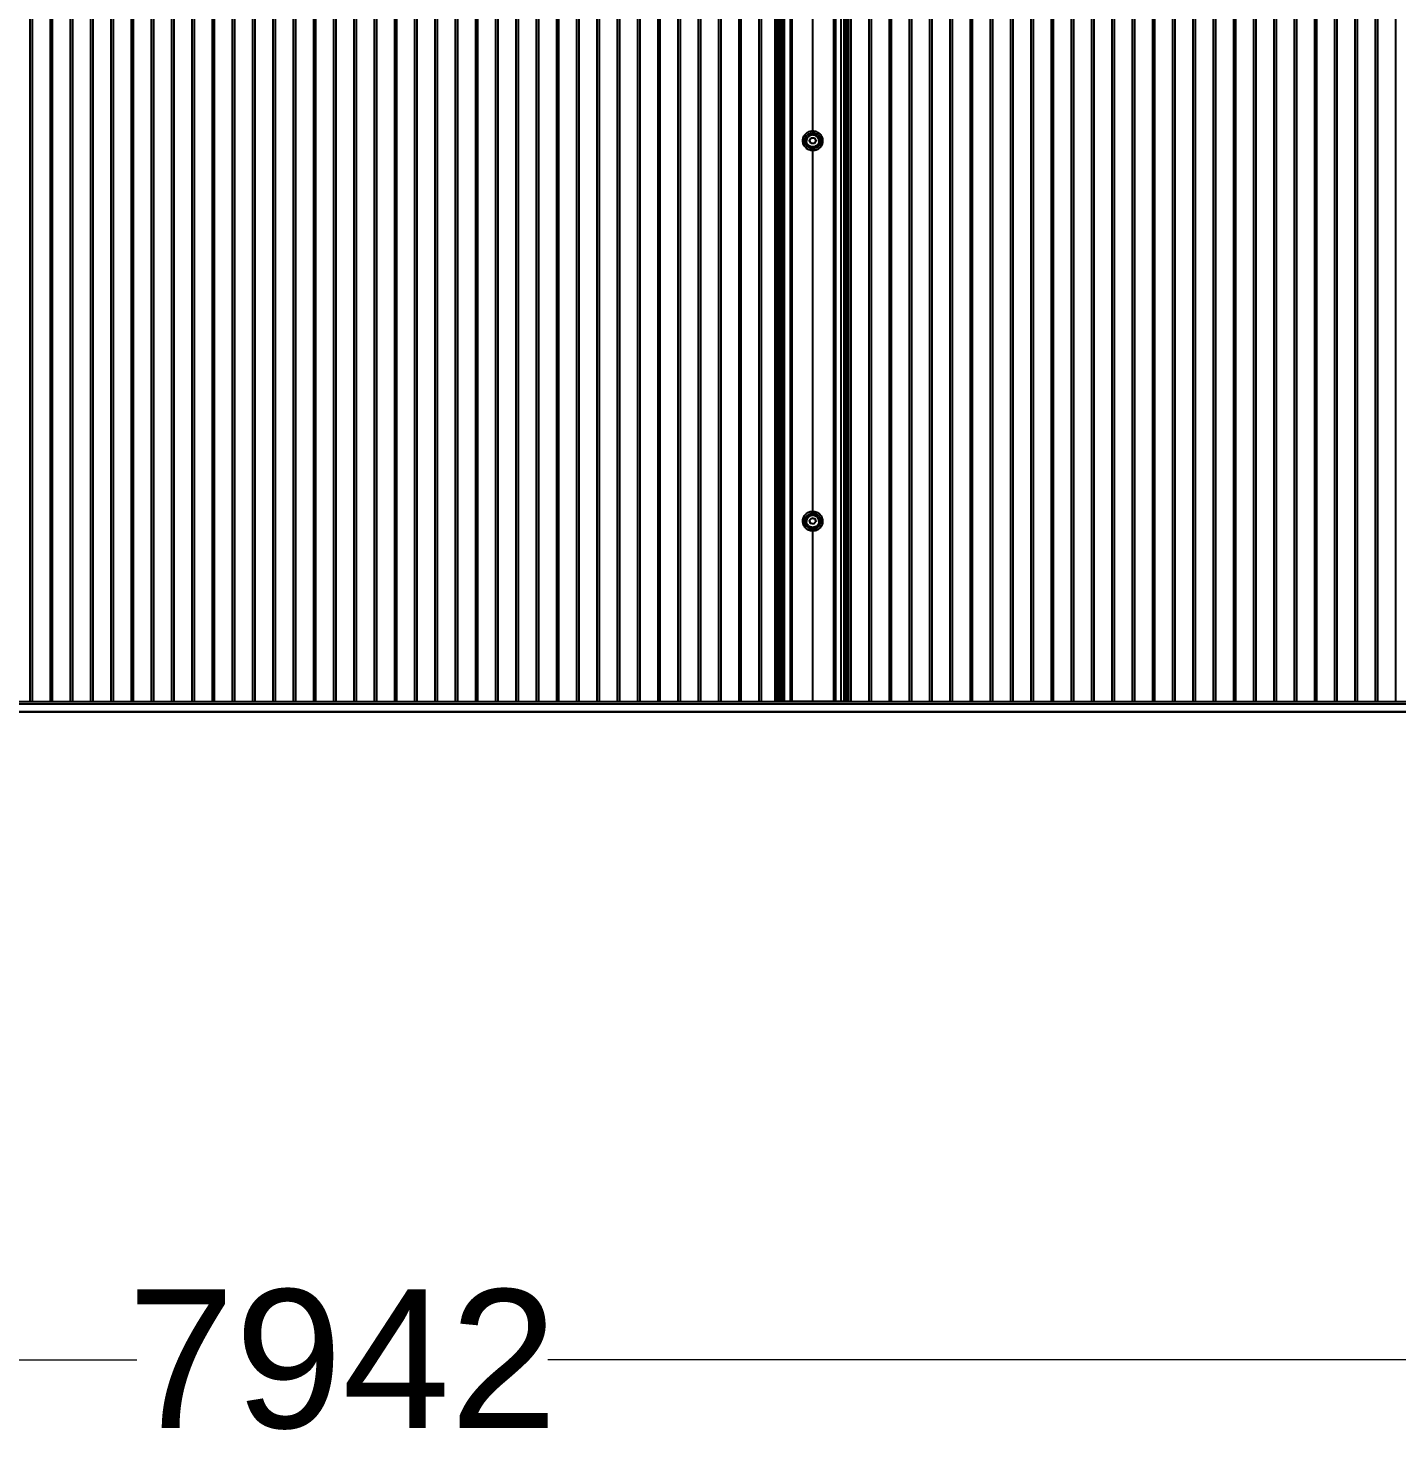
# Model space of a CAD drawing. Header units: millimetres. Extents: x 4625 to 14334, y 16216 to 31562.
# Drawn here: x 9480 to 10696, y 26223 to 27486 of the extents above; entities that cross this region are included whole.
import ezdxf

# ---------------------------------------------------------------- set-up
doc = ezdxf.new("R2010")
doc.units = ezdxf.units.MM
doc.header["$LTSCALE"] = 3
doc.layers.add('Default', color=7, linetype='Continuous')
doc.styles.get("Standard").update_dxf_attribs({"font": 'arial.ttf'})
doc.dimstyles.new('MATEUSZ', dxfattribs={"dimtxt": 35, "dimasz": 16, "dimexe": 0.18, "dimexo": 0.0625, "dimgap": 0.09, "dimtad": 0, "dimdec": 0, "dimdsep": 46, "dimtxsty": 'Standard', "dimblk": 'DOT', "dimcen": 0.09, "dimse1": 1, "dimse2": 1, "dimadec": 0, "dimazin": 0, "dimtfac": 1, "dimtdec": 0, "dimtofl": 0, "dimtmove": 0, "dimatfit": 3, "dimfxl": 1, "dimtolj": 1, "dimtzin": 0, "dimlwd": 9, "dimlwe": 9, "dimarcsym": 0})

# ---------------------------------------------------------------- blocks, each defined once
blk = doc.blocks.new('_Dot')
at = {"color": 0, "linetype": 'ByBlock', "lineweight": -2}
blk.add_line((-0.5, 0), (-1, 0), dxfattribs=at)
at = {"color": 0, "linetype": 'ByBlock', "const_width": 0.5}
blk.add_lwpolyline([(-0.25, 0, 1), (0.25, 0, 1)], format="xyb", close=True, dxfattribs=at)
blk = doc.blocks.new('*D31')
at = {"color": 0, "lineweight": 9, "transparency": 16777216}
for p, q in [((5803.9, 26303.4), (9576.2, 26303.4)), ((13713.7, 26303.4), (9941.4, 26303.4))]:
    blk.add_line(p, q, dxfattribs=at)
at = {"layer": 'Defpoints', "color": 0, "transparency": 16777216}
for p in [(5787.9, 28730), (13729.7, 28730), (13729.7, 26303.4)]:
    blk.add_point(p, dxfattribs=at)
at = {"color": 0, "lineweight": 9, "transparency": 16777216, "xscale": 16, "yscale": 16, "zscale": 16, "rotation": 180}
blk.add_blockref('_Dot', (5787.9, 26303.4), dxfattribs=at)
at = {"color": 0, "lineweight": 9, "transparency": 16777216, "xscale": 16, "yscale": 16, "zscale": 16}
blk.add_blockref('_Dot', (13729.7, 26303.4), dxfattribs=at)
at = {"color": 0, "transparency": 16777216, "insert": (9758.8, 26303.4), "char_height": 123, "attachment_point": 5}
blk.add_mtext('\\A1;7942', dxfattribs=at)

msp = doc.modelspace()

# ---------------------------------------------------------------- linework, layer by layer
at = {"layer": 'Default'}
for p, q in [((9481, 28706.8), (9481, 26887.3)), ((9483, 28706.8), (9483, 26887.3)), ((9499, 28706.8), (9499, 26887.3)), ((9501, 28706.8), (9501, 26887.3)), ((9517, 28706.8), (9517, 26887.3)), ((9519, 28706.8), (9519, 26887.3)), ((9535, 28706.8), (9535, 26887.3)), ((9537, 28706.8), (9537, 26887.3)), ((9553, 28706.8), (9553, 26887.3)), ((9555, 28706.8), (9555, 26887.3)), ((9571, 28706.8), (9571, 26887.3)), ((9573, 28706.8), (9573, 26887.3)), ((9589, 28706.8), (9589, 26887.3)), ((9591, 28706.8), (9591, 26887.3)), ((9607, 28706.8), (9607, 26887.3)), ((9609, 28706.8), (9609, 26887.3)), ((9625, 28706.8), (9625, 26887.3)), ((9627, 28706.8), (9627, 26887.3)), ((9643, 28706.8), (9643, 26887.3)), ((9645, 28706.8), (9645, 26887.3)), ((9661, 28706.8), (9661, 26887.3)), ((9663, 28706.8), (9663, 26887.3)), ((9679, 28706.8), (9679, 26887.3)), ((9681, 28706.8), (9681, 26887.3)), ((9697, 28706.8), (9697, 26887.3)), ((9699, 28706.8), (9699, 26887.3)), ((9715, 28706.8), (9715, 26887.3)), ((9717, 28706.8), (9717, 26887.3)), ((9733, 28706.8), (9733, 26887.3)), ((9735, 28706.8), (9735, 26887.3)), ((9751, 28706.8), (9751, 26887.3)), ((9753, 28706.8), (9753, 26887.3)), ((9769, 28706.8), (9769, 26887.3)), ((9771, 28706.8), (9771, 26887.3)), ((9787, 28706.8), (9787, 26887.3)), ((9789, 28706.8), (9789, 26887.3)), ((9805, 28706.8), (9805, 26887.3)), ((9807, 28706.8), (9807, 26887.3)), ((9823, 28706.8), (9823, 26887.3)), ((9825, 28706.8), (9825, 26887.3)), ((9841, 28706.8), (9841, 26887.3)), ((9843, 28706.8), (9843, 26887.3)), ((9859, 28706.8), (9859, 26887.3)), ((9861, 28706.8), (9861, 26887.3)), ((9877, 28706.8), (9877, 26887.3)), ((9879, 28706.8), (9879, 26887.3)), ((9895, 28706.8), (9895, 26887.3)), ((9897, 28706.8), (9897, 26887.3)), ((9913, 28706.8), (9913, 26887.3)), ((9915, 28706.8), (9915, 26887.3)), ((9931, 28706.8), (9931, 26887.3)), ((9933, 28706.8), (9933, 26887.3)), ((9949, 28706.8), (9949, 26887.3)), ((9951, 28706.8), (9951, 26887.3)), ((9967, 28706.8), (9967, 26887.3)), ((9969, 28706.8), (9969, 26887.3)), ((9985, 28706.8), (9985, 26887.3)), ((9987, 28706.8), (9987, 26887.3)), ((10003, 28706.8), (10003, 26887.3)), ((10005, 28706.8), (10005, 26887.3)), ((10021, 28706.8), (10021, 26887.3)), ((10023, 28706.8), (10023, 26887.3)), ((10039, 28706.8), (10039, 26887.3)), ((10041, 28706.8), (10041, 26887.3)), ((10057, 28706.8), (10057, 26887.3)), ((10059, 28706.8), (10059, 26887.3)), ((10075, 28706.8), (10075, 26887.3)), ((10077, 28706.8), (10077, 26887.3)), ((10093, 28706.8), (10093, 26887.3)), ((10095, 28706.8), (10095, 26887.3)), ((10111, 28706.8), (10111, 26887.3)), ((10113, 28706.8), (10113, 26887.3)), ((10129, 28706.8), (10129, 26887.3)), ((10131, 28706.8), (10131, 26887.3)), ((10143.3, 26887.4), (10143.3, 28706.9)), ((10145.3, 26887.8), (10145.3, 28707.4)), ((10146.8, 28707.8), (10146.8, 26888.3)), ((10146.9, 26888), (10146.9, 28707.5)), ((10147.6, 28707.9), (10147.6, 26888.3)), ((10148.6, 28707.7), (10148.6, 26888.2)), ((10148.6, 28707.5), (10148.6, 26888)), ((10149.1, 28707.5), (10149.1, 26887.9)), ((10149.3, 26888), (10149.3, 28707.5)), ((10150.3, 26888), (10150.3, 28707.5)), ((10151.8, 26888.1), (10151.8, 28707.6)), ((10156.6, 28707.8), (10156.6, 26888.3)), ((10158.3, 28707.8), (10158.3, 26888.3)), ((10195.3, 28707.8), (10195.3, 26888.3)), ((10197.1, 28707.8), (10197.1, 26888.3)), ((10201.8, 28707.6), (10201.8, 26888.1)), ((10204.3, 28707.5), (10204.3, 26888)), ((10205.1, 28707.7), (10205.1, 26888.2)), ((10205.1, 28707.5), (10205.1, 26888)), ((10206, 28707.9), (10206, 26888.3)), ((10206.7, 28707.5), (10206.7, 26888)), ((10206.8, 28707.8), (10206.8, 26888.3)), ((10208.3, 28707.4), (10208.3, 26887.8)), ((10210.3, 28706.9), (10210.3, 26887.4)), ((10210.6, 28706.8), (10210.6, 26887.3)), ((10226.6, 28706.8), (10226.6, 26887.3)), ((10228.6, 28706.8), (10228.6, 26887.3)), ((10244.6, 28706.8), (10244.6, 26887.3)), ((10246.6, 28706.8), (10246.6, 26887.3)), ((10262.6, 28706.8), (10262.6, 26887.3)), ((10264.6, 28706.8), (10264.6, 26887.3)), ((10280.6, 28706.8), (10280.6, 26887.3)), ((10282.6, 28706.8), (10282.6, 26887.3)), ((10298.6, 28706.8), (10298.6, 26887.3)), ((10300.6, 28706.8), (10300.6, 26887.3)), ((10316.6, 28706.8), (10316.6, 26887.3)), ((10318.6, 28706.8), (10318.6, 26887.3)), ((10334.6, 28706.8), (10334.6, 26887.3)), ((10336.6, 28706.8), (10336.6, 26887.3)), ((10352.6, 28706.8), (10352.6, 26887.3)), ((10354.6, 28706.8), (10354.6, 26887.3)), ((10370.6, 28706.8), (10370.6, 26887.3)), ((10372.6, 28706.8), (10372.6, 26887.3)), ((10388.6, 28706.8), (10388.6, 26887.3)), ((10390.6, 28706.8), (10390.6, 26887.3)), ((10406.6, 28706.8), (10406.6, 26887.3)), ((10408.6, 28706.8), (10408.6, 26887.3)), ((10424.6, 28706.8), (10424.6, 26887.3)), ((10426.6, 28706.8), (10426.6, 26887.3)), ((10442.6, 28706.8), (10442.6, 26887.3)), ((10444.6, 28706.8), (10444.6, 26887.3)), ((10460.6, 28706.8), (10460.6, 26887.3)), ((10462.6, 28706.8), (10462.6, 26887.3)), ((10478.6, 28706.8), (10478.6, 26887.3)), ((10480.6, 28706.8), (10480.6, 26887.3)), ((10496.6, 28706.8), (10496.6, 26887.3)), ((10498.6, 28706.8), (10498.6, 26887.3)), ((10514.6, 28706.8), (10514.6, 26887.3)), ((10516.6, 28706.8), (10516.6, 26887.3)), ((10532.6, 28706.8), (10532.6, 26887.3)), ((10534.6, 28706.8), (10534.6, 26887.3)), ((10550.6, 28706.8), (10550.6, 26887.3)), ((10552.6, 28706.8), (10552.6, 26887.3)), ((10568.6, 28706.8), (10568.6, 26887.3)), ((10570.6, 28706.8), (10570.6, 26887.3)), ((10586.6, 28706.8), (10586.6, 26887.3)), ((10588.6, 28706.8), (10588.6, 26887.3)), ((10604.6, 28706.8), (10604.6, 26887.3)), ((10606.6, 28706.8), (10606.6, 26887.3)), ((10622.6, 28706.8), (10622.6, 26887.3)), ((10624.6, 28706.8), (10624.6, 26887.3)), ((10640.6, 28706.8), (10640.6, 26887.3)), ((10642.6, 28706.8), (10642.6, 26887.3)), ((10658.6, 28706.8), (10658.6, 26887.3)), ((10660.6, 28706.8), (10660.6, 26887.3)), ((10676.6, 28706.8), (10676.6, 26887.3)), ((10678.6, 28706.8), (10678.6, 26887.3)), ((10694.6, 28706.8), (10694.6, 26887.3)), ((10176.8, 27391.6), (10176.8, 27718.5)), ((10173.9, 27386.2), (10175.4, 27388.7)), ((10175.4, 27388.7), (10178.3, 27388.7)), ((10178.3, 27388.7), (10179.7, 27386.2)), ((10175.4, 27383.7), (10173.9, 27386.2)), ((10176.8, 27053.6), (10176.8, 27380.6)), ((10179.7, 27386.2), (10178.3, 27383.7)), ((10174, 27048.9), (10176, 27051)), ((10174.8, 27046.1), (10174, 27048.9)), ((10177.7, 27045.5), (10174.8, 27046.1)), ((10176, 27051), (10176, 27051.2)), ((10176, 27051), (10178.8, 27050.3)), ((10178.8, 27050.3), (10179.6, 27047.6)), ((10179.6, 27047.6), (10179.6, 27047.8)), ((10176.8, 26888.5), (10176.8, 27042.7)), ((8508.3, 26888), (11009.3, 26888)), ((8508.3, 26886), (11009.3, 26886)), ((10981.3, 26878.9), (8537.1, 26878.9)), ((8537.3, 26878.9), (10981, 26878.9))]:
    msp.add_line(p, q, dxfattribs=at)
for points in [[(10176.8, 27377.4, 0), (10176, 27377.5, 0), (10175.2, 27377.6, 0), (10174.4, 27377.8, 0), (10173.6, 27378, 0), (10172.8, 27378.4, 0), (10172, 27378.9, 0), (10171.3, 27379.4, 0), (10170.6, 27380, 0), (10170, 27380.7, 0), (10169.5, 27381.4, 0), (10169, 27382.2, 0), (10168.7, 27382.9, 0), (10168.4, 27383.8, 0), (10168.2, 27384.6, 0), (10168.1, 27385.4, 0), (10168.1, 27386.2, 0), (10168.1, 27386.9, 0), (10168.2, 27387.7, 0), (10168.4, 27388.6, 0), (10168.7, 27389.4, 0), (10169, 27390.2, 0), (10169.5, 27390.9, 0), (10170, 27391.7, 0), (10170.6, 27392.3, 0), (10171.3, 27392.9, 0), (10172, 27393.5, 0), (10172.8, 27393.9, 0), (10173.6, 27394.3, 0), (10174.4, 27394.6, 0), (10175.2, 27394.7, 0), (10176, 27394.9, 0), (10176.8, 27394.9, 0), (10177.6, 27394.9, 0), (10178.4, 27394.7, 0), (10179.2, 27394.6, 0), (10180, 27394.3, 0), (10180.8, 27393.9, 0), (10181.6, 27393.5, 0), (10182.3, 27392.9, 0), (10183, 27392.3, 0), (10183.6, 27391.7, 0), (10184.1, 27390.9, 0), (10184.6, 27390.2, 0), (10184.9, 27389.4, 0), (10185.2, 27388.6, 0), (10185.4, 27387.7, 0), (10185.5, 27386.9, 0), (10185.6, 27386.2, 0), (10185.5, 27385.4, 0), (10185.4, 27384.6, 0), (10185.2, 27383.8, 0), (10184.9, 27382.9, 0), (10184.6, 27382.2, 0), (10184.1, 27381.4, 0), (10183.6, 27380.7, 0), (10183, 27380, 0), (10182.3, 27379.4, 0), (10181.6, 27378.9, 0), (10180.8, 27378.4, 0), (10180, 27378, 0), (10179.2, 27377.8, 0), (10178.4, 27377.6, 0), (10177.6, 27377.5, 0)], [(10176.8, 27379.2, 0), (10176.2, 27379.2, 0), (10175.5, 27379.3, 0), (10174.9, 27379.4, 0), (10174.2, 27379.7, 0), (10173.6, 27380, 0), (10173, 27380.3, 0), (10172.4, 27380.7, 0), (10171.9, 27381.2, 0), (10171.4, 27381.8, 0), (10170.9, 27382.3, 0), (10170.6, 27383, 0), (10170.3, 27383.6, 0), (10170.1, 27384.2, 0), (10169.9, 27384.9, 0), (10169.8, 27385.5, 0), (10169.8, 27386.2, 0), (10169.8, 27386.8, 0), (10169.9, 27387.4, 0), (10170.1, 27388.1, 0), (10170.3, 27388.7, 0), (10170.6, 27389.4, 0), (10170.9, 27390, 0), (10171.4, 27390.6, 0), (10171.9, 27391.1, 0), (10172.4, 27391.6, 0), (10173, 27392, 0), (10173.6, 27392.4, 0), (10174.2, 27392.7, 0), (10174.9, 27392.9, 0), (10175.5, 27393, 0), (10176.2, 27393.1, 0), (10176.8, 27393.1, 0), (10177.4, 27393.1, 0), (10178.1, 27393, 0), (10178.7, 27392.9, 0), (10179.4, 27392.7, 0), (10180, 27392.4, 0), (10180.6, 27392, 0), (10181.2, 27391.6, 0), (10181.8, 27391.1, 0), (10182.2, 27390.6, 0), (10182.7, 27390, 0), (10183, 27389.4, 0), (10183.3, 27388.7, 0), (10183.5, 27388.1, 0), (10183.7, 27387.4, 0), (10183.8, 27386.8, 0), (10183.8, 27386.2, 0), (10183.8, 27385.5, 0), (10183.7, 27384.9, 0), (10183.5, 27384.2, 0), (10183.3, 27383.6, 0), (10183, 27383, 0), (10182.7, 27382.3, 0), (10182.2, 27381.8, 0), (10181.8, 27381.2, 0), (10181.2, 27380.7, 0), (10180.6, 27380.3, 0), (10180, 27380, 0), (10179.4, 27379.7, 0), (10178.7, 27379.4, 0), (10178.1, 27379.3, 0), (10177.4, 27379.2, 0)], [(10178.8, 27056.7, 0), (10179.5, 27056.5, 0), (10180.3, 27056.2, 0), (10181, 27055.9, 0), (10181.8, 27055.4, 0), (10182.5, 27054.9, 0), (10183.1, 27054.3, 0), (10183.7, 27053.6, 0), (10184.2, 27052.9, 0), (10184.7, 27052.1, 0), (10185, 27051.3, 0), (10185.3, 27050.4, 0), (10185.5, 27049.6, 0), (10185.5, 27048.7, 0), (10185.5, 27047.9, 0), (10185.5, 27047.1, 0), (10185.3, 27046.3, 0), (10185.1, 27045.5, 0), (10184.8, 27044.8, 0), (10184.5, 27044, 0), (10184, 27043.3, 0), (10183.5, 27042.6, 0), (10182.9, 27041.9, 0), (10182.2, 27041.4, 0), (10181.5, 27040.8, 0), (10180.7, 27040.4, 0), (10179.8, 27040, 0), (10179, 27039.8, 0), (10178.1, 27039.6, 0), (10177.3, 27039.5, 0), (10176.4, 27039.5, 0), (10175.6, 27039.6, 0), (10174.9, 27039.7, 0), (10174.1, 27039.9, 0), (10173.3, 27040.2, 0), (10172.6, 27040.6, 0), (10171.9, 27041, 0), (10171.2, 27041.6, 0), (10170.5, 27042.2, 0), (10169.9, 27042.9, 0), (10169.4, 27043.6, 0), (10169, 27044.4, 0), (10168.6, 27045.2, 0), (10168.3, 27046.1, 0), (10168.2, 27046.9, 0), (10168.1, 27047.8, 0), (10168.1, 27048.6, 0), (10168.1, 27049.4, 0), (10168.3, 27050.2, 0), (10168.5, 27050.9, 0), (10168.8, 27051.7, 0), (10169.1, 27052.4, 0), (10169.6, 27053.2, 0), (10170.1, 27053.9, 0), (10170.7, 27054.5, 0), (10171.4, 27055.1, 0), (10172.2, 27055.6, 0), (10172.9, 27056.1, 0), (10173.8, 27056.4, 0), (10174.6, 27056.7, 0), (10175.5, 27056.9, 0), (10176.3, 27057, 0), (10177.2, 27057, 0), (10178, 27056.9, 0)], [(10178.4, 27055, 0), (10179, 27054.9, 0), (10179.6, 27054.6, 0), (10180.2, 27054.4, 0), (10180.8, 27054, 0), (10181.3, 27053.6, 0), (10181.8, 27053.1, 0), (10182.3, 27052.5, 0), (10182.7, 27051.9, 0), (10183.1, 27051.3, 0), (10183.4, 27050.7, 0), (10183.6, 27050, 0), (10183.7, 27049.3, 0), (10183.8, 27048.6, 0), (10183.8, 27047.9, 0), (10183.7, 27047.3, 0), (10183.6, 27046.7, 0), (10183.5, 27046.1, 0), (10183.2, 27045.5, 0), (10182.9, 27044.9, 0), (10182.6, 27044.3, 0), (10182.2, 27043.7, 0), (10181.7, 27043.2, 0), (10181.1, 27042.7, 0), (10180.5, 27042.3, 0), (10179.9, 27042, 0), (10179.2, 27041.7, 0), (10178.6, 27041.5, 0), (10177.9, 27041.3, 0), (10177.2, 27041.3, 0), (10176.5, 27041.3, 0), (10175.9, 27041.3, 0), (10175.2, 27041.4, 0), (10174.6, 27041.6, 0), (10174, 27041.8, 0), (10173.4, 27042.1, 0), (10172.8, 27042.5, 0), (10172.3, 27042.9, 0), (10171.8, 27043.4, 0), (10171.3, 27043.9, 0), (10170.9, 27044.5, 0), (10170.5, 27045.2, 0), (10170.2, 27045.8, 0), (10170, 27046.5, 0), (10169.9, 27047.2, 0), (10169.8, 27047.9, 0), (10169.8, 27048.5, 0), (10169.9, 27049.2, 0), (10170, 27049.8, 0), (10170.2, 27050.4, 0), (10170.4, 27051, 0), (10170.7, 27051.6, 0), (10171, 27052.2, 0), (10171.5, 27052.7, 0), (10172, 27053.3, 0), (10172.5, 27053.7, 0), (10173.1, 27054.1, 0), (10173.7, 27054.5, 0), (10174.4, 27054.8, 0), (10175.1, 27055, 0), (10175.7, 27055.1, 0), (10176.4, 27055.2, 0), (10177.1, 27055.2, 0), (10177.7, 27055.2, 0)]]:
    msp.add_polyline3d(points, close=True, dxfattribs=at)
for points in [[(10176.8, 27377.3, 0), (10175.7, 27377.4, 0), (10174.5, 27377.7, 0), (10173.4, 27378.1, 0), (10172.2, 27378.6, 0), (10171.2, 27379.4, 0), (10170.3, 27380.3, 0), (10169.5, 27381.3, 0), (10168.9, 27382.4, 0), (10168.4, 27383.5, 0), (10168.2, 27384.7, 0), (10168.1, 27385.8, 0), (10168.1, 27386.9, 0), (10168.3, 27388.1, 0), (10168.7, 27389.3, 0), (10169.2, 27390.4, 0), (10169.9, 27391.4, 0)], [(10171.3, 27386.1, 0), (10171.3, 27386.6, 0), (10171.4, 27387.1, 0), (10171.5, 27387.7, 0), (10171.7, 27388.2, 0), (10172, 27388.7, 0), (10172.2, 27389.1, 0), (10172.6, 27389.6, 0), (10172.9, 27390, 0), (10173.3, 27390.3, 0), (10173.7, 27390.6, 0), (10174.2, 27390.9, 0), (10174.7, 27391.1, 0), (10175.2, 27391.3, 0), (10175.7, 27391.5, 0), (10176.3, 27391.5, 0), (10176.8, 27391.6, 0)], [(10182.3, 27385.9, 0), (10182.3, 27386.5, 0), (10182.2, 27387, 0), (10182.1, 27387.5, 0), (10181.9, 27388, 0), (10181.7, 27388.5, 0), (10181.4, 27389, 0), (10181, 27389.4, 0), (10180.7, 27389.8, 0), (10180.3, 27390.2, 0), (10179.9, 27390.5, 0), (10179.4, 27390.8, 0), (10178.9, 27391, 0), (10178.4, 27391.2, 0), (10177.9, 27391.3, 0), (10177.3, 27391.4, 0), (10176.8, 27391.4, 0), (10176.3, 27391.4, 0), (10175.7, 27391.3, 0), (10175.2, 27391.2, 0), (10174.7, 27391, 0), (10174.2, 27390.8, 0), (10173.7, 27390.5, 0), (10173.3, 27390.2, 0), (10172.9, 27389.8, 0), (10172.6, 27389.4, 0), (10172.2, 27389, 0), (10172, 27388.5, 0), (10171.7, 27388, 0), (10171.5, 27387.5, 0), (10171.4, 27387, 0), (10171.3, 27386.5, 0), (10171.3, 27385.9, 0)], [(10173.9, 27386.3, 0), (10175.4, 27388.8, 0)], [(10175.4, 27388.8, 0), (10178.3, 27388.8, 0)], [(10176.8, 27391.6, 0), (10177.3, 27391.5, 0), (10177.9, 27391.5, 0), (10178.4, 27391.3, 0), (10178.9, 27391.1, 0), (10179.4, 27390.9, 0), (10179.9, 27390.6, 0), (10180.3, 27390.3, 0), (10180.7, 27390, 0), (10181, 27389.6, 0), (10181.4, 27389.1, 0), (10181.7, 27388.7, 0), (10181.9, 27388.2, 0), (10182.1, 27387.7, 0), (10182.2, 27387.1, 0), (10182.3, 27386.6, 0), (10182.3, 27386.1, 0)], [(10184.8, 27389.6, 0), (10185.2, 27388.6, 0), (10185.4, 27387.5, 0), (10185.5, 27386.5, 0), (10185.5, 27385.5, 0), (10185.4, 27384.5, 0), (10185.2, 27383.5, 0), (10184.8, 27382.4, 0), (10184.2, 27381.4, 0), (10183.6, 27380.5, 0), (10182.8, 27379.7, 0), (10181.9, 27379, 0), (10180.9, 27378.4, 0), (10179.9, 27377.9, 0), (10178.8, 27377.6, 0), (10177.8, 27377.4, 0), (10176.8, 27377.3, 0)], [(10178.3, 27388.8, 0), (10179.7, 27386.3, 0)], [(10176.8, 27380.6, 0), (10176.3, 27380.6, 0), (10175.7, 27380.7, 0), (10175.2, 27380.8, 0), (10174.7, 27381, 0), (10174.2, 27381.2, 0), (10173.7, 27381.5, 0), (10173.3, 27381.8, 0), (10172.9, 27382.2, 0), (10172.6, 27382.6, 0), (10172.2, 27383, 0), (10172, 27383.5, 0), (10171.7, 27384, 0), (10171.5, 27384.5, 0), (10171.4, 27385, 0), (10171.3, 27385.5, 0), (10171.3, 27386.1, 0)], [(10175.4, 27383.8, 0), (10173.9, 27386.3, 0)], [(10178.3, 27383.8, 0), (10175.4, 27383.8, 0)], [(10182.3, 27386.1, 0), (10182.3, 27385.5, 0), (10182.2, 27385, 0), (10182.1, 27384.5, 0), (10181.9, 27384, 0), (10181.7, 27383.5, 0), (10181.4, 27383, 0), (10181, 27382.6, 0), (10180.7, 27382.2, 0), (10180.3, 27381.8, 0), (10179.9, 27381.5, 0), (10179.4, 27381.2, 0), (10178.9, 27381, 0), (10178.4, 27380.8, 0), (10177.9, 27380.7, 0), (10177.3, 27380.6, 0), (10176.8, 27380.6, 0)], [(10179.7, 27386.3, 0), (10178.3, 27383.8, 0)], [(10185.5, 27049.5, 0), (10185.6, 27048.4, 0), (10185.5, 27047.4, 0), (10185.4, 27046.4, 0), (10185.1, 27045.5, 0), (10184.8, 27044.5, 0), (10184.3, 27043.6, 0), (10183.6, 27042.7, 0), (10182.9, 27041.9, 0), (10182, 27041.2, 0), (10181.1, 27040.5, 0), (10180.1, 27040.1, 0), (10179, 27039.7, 0), (10178, 27039.5, 0), (10176.9, 27039.4, 0), (10175.9, 27039.5, 0), (10174.9, 27039.6, 0), (10173.9, 27039.9, 0), (10173, 27040.3, 0), (10172.1, 27040.8, 0), (10171.2, 27041.5, 0), (10170.4, 27042.2, 0), (10169.7, 27043.1, 0), (10169.1, 27044.1, 0), (10168.6, 27045.1, 0), (10168.3, 27046.1, 0), (10168.1, 27047.2, 0), (10168.1, 27048.3, 0), (10168.1, 27049.3, 0), (10168.3, 27050.3, 0), (10168.6, 27051.2, 0), (10169, 27052.1, 0), (10169.6, 27053.1, 0)], [(10171.3, 27048.1, 0), (10171.3, 27048.7, 0), (10171.4, 27049.2, 0), (10171.5, 27049.7, 0), (10171.7, 27050.2, 0), (10172, 27050.7, 0), (10172.2, 27051.2, 0), (10172.6, 27051.6, 0), (10172.9, 27052, 0), (10173.3, 27052.4, 0), (10173.7, 27052.7, 0), (10174.2, 27053, 0), (10174.7, 27053.2, 0), (10175.2, 27053.4, 0), (10175.7, 27053.5, 0), (10176.3, 27053.6, 0), (10176.8, 27053.6, 0)], [(10182.3, 27048, 0), (10182.3, 27048.5, 0), (10182.2, 27049.1, 0), (10182.1, 27049.6, 0), (10181.9, 27050.1, 0), (10181.7, 27050.6, 0), (10181.4, 27051.1, 0), (10181, 27051.5, 0), (10180.7, 27051.9, 0), (10180.3, 27052.2, 0), (10179.9, 27052.6, 0), (10179.4, 27052.8, 0), (10178.9, 27053.1, 0), (10178.4, 27053.3, 0), (10177.9, 27053.4, 0), (10177.3, 27053.5, 0), (10176.8, 27053.5, 0), (10176.3, 27053.5, 0), (10175.7, 27053.4, 0), (10175.2, 27053.3, 0), (10174.7, 27053.1, 0), (10174.2, 27052.8, 0), (10173.7, 27052.6, 0), (10173.3, 27052.2, 0), (10172.9, 27051.9, 0), (10172.6, 27051.5, 0), (10172.2, 27051.1, 0), (10172, 27050.6, 0), (10171.7, 27050.1, 0), (10171.5, 27049.6, 0), (10171.4, 27049.1, 0), (10171.3, 27048.5, 0), (10171.3, 27048, 0)], [(10176.8, 27042.7, 0), (10176.3, 27042.7, 0), (10175.7, 27042.8, 0), (10175.2, 27042.9, 0), (10174.7, 27043.1, 0), (10174.2, 27043.3, 0), (10173.7, 27043.6, 0), (10173.3, 27043.9, 0), (10172.9, 27044.3, 0), (10172.6, 27044.7, 0), (10172.2, 27045.1, 0), (10172, 27045.6, 0), (10171.7, 27046, 0), (10171.5, 27046.6, 0), (10171.4, 27047.1, 0), (10171.3, 27047.6, 0), (10171.3, 27048.1, 0)], [(10174, 27049.1, 0), (10176, 27051.2, 0)], [(10174.8, 27046.3, 0), (10174, 27049.1, 0)], [(10177.7, 27045.7, 0), (10174.8, 27046.3, 0)], [(10176, 27051.2, 0), (10178.8, 27050.5, 0)], [(10176.8, 27053.6, 0), (10177.3, 27053.6, 0), (10177.9, 27053.5, 0), (10178.4, 27053.4, 0), (10178.9, 27053.2, 0), (10179.4, 27053, 0), (10179.9, 27052.7, 0), (10180.3, 27052.4, 0), (10180.7, 27052, 0), (10181, 27051.6, 0), (10181.4, 27051.2, 0), (10181.7, 27050.7, 0), (10181.9, 27050.2, 0), (10182.1, 27049.7, 0), (10182.2, 27049.2, 0), (10182.3, 27048.7, 0), (10182.3, 27048.1, 0)], [(10182.3, 27048.1, 0), (10182.3, 27047.6, 0), (10182.2, 27047.1, 0), (10182.1, 27046.6, 0), (10181.9, 27046, 0), (10181.7, 27045.6, 0), (10181.4, 27045.1, 0), (10181, 27044.7, 0), (10180.7, 27044.3, 0), (10180.3, 27043.9, 0), (10179.9, 27043.6, 0), (10179.4, 27043.3, 0), (10178.9, 27043.1, 0), (10178.4, 27042.9, 0), (10177.9, 27042.8, 0), (10177.3, 27042.7, 0), (10176.8, 27042.7, 0)], [(10179.6, 27047.8, 0), (10177.7, 27045.7, 0)], [(10178.8, 27050.5, 0), (10179.6, 27047.8, 0)], [(10147.6, 26888.3, 0), (10176.8, 26888.5, 0)], [(10159.2, 26888.3, 0), (10194.4, 26888.3, 0)], [(10176.8, 26888.5, 0), (10206, 26888.3, 0)]]:
    msp.add_polyline3d(points, dxfattribs=at)

# ---------------------------------------------------------------- dimensions: what is measured, and where the dimension line sits
dim = msp.add_linear_dim(base=(13729.7, 26303.4), p1=(5787.9, 28730), p2=(13729.7, 28730), dimstyle='MATEUSZ', override={"dimtxt": 123})
dim.commit()
dim.dimension.update_dxf_attribs({"geometry": '*D31', "text_midpoint": (9758.8, 26303.4)})

doc.saveas('drawing.dxf')
